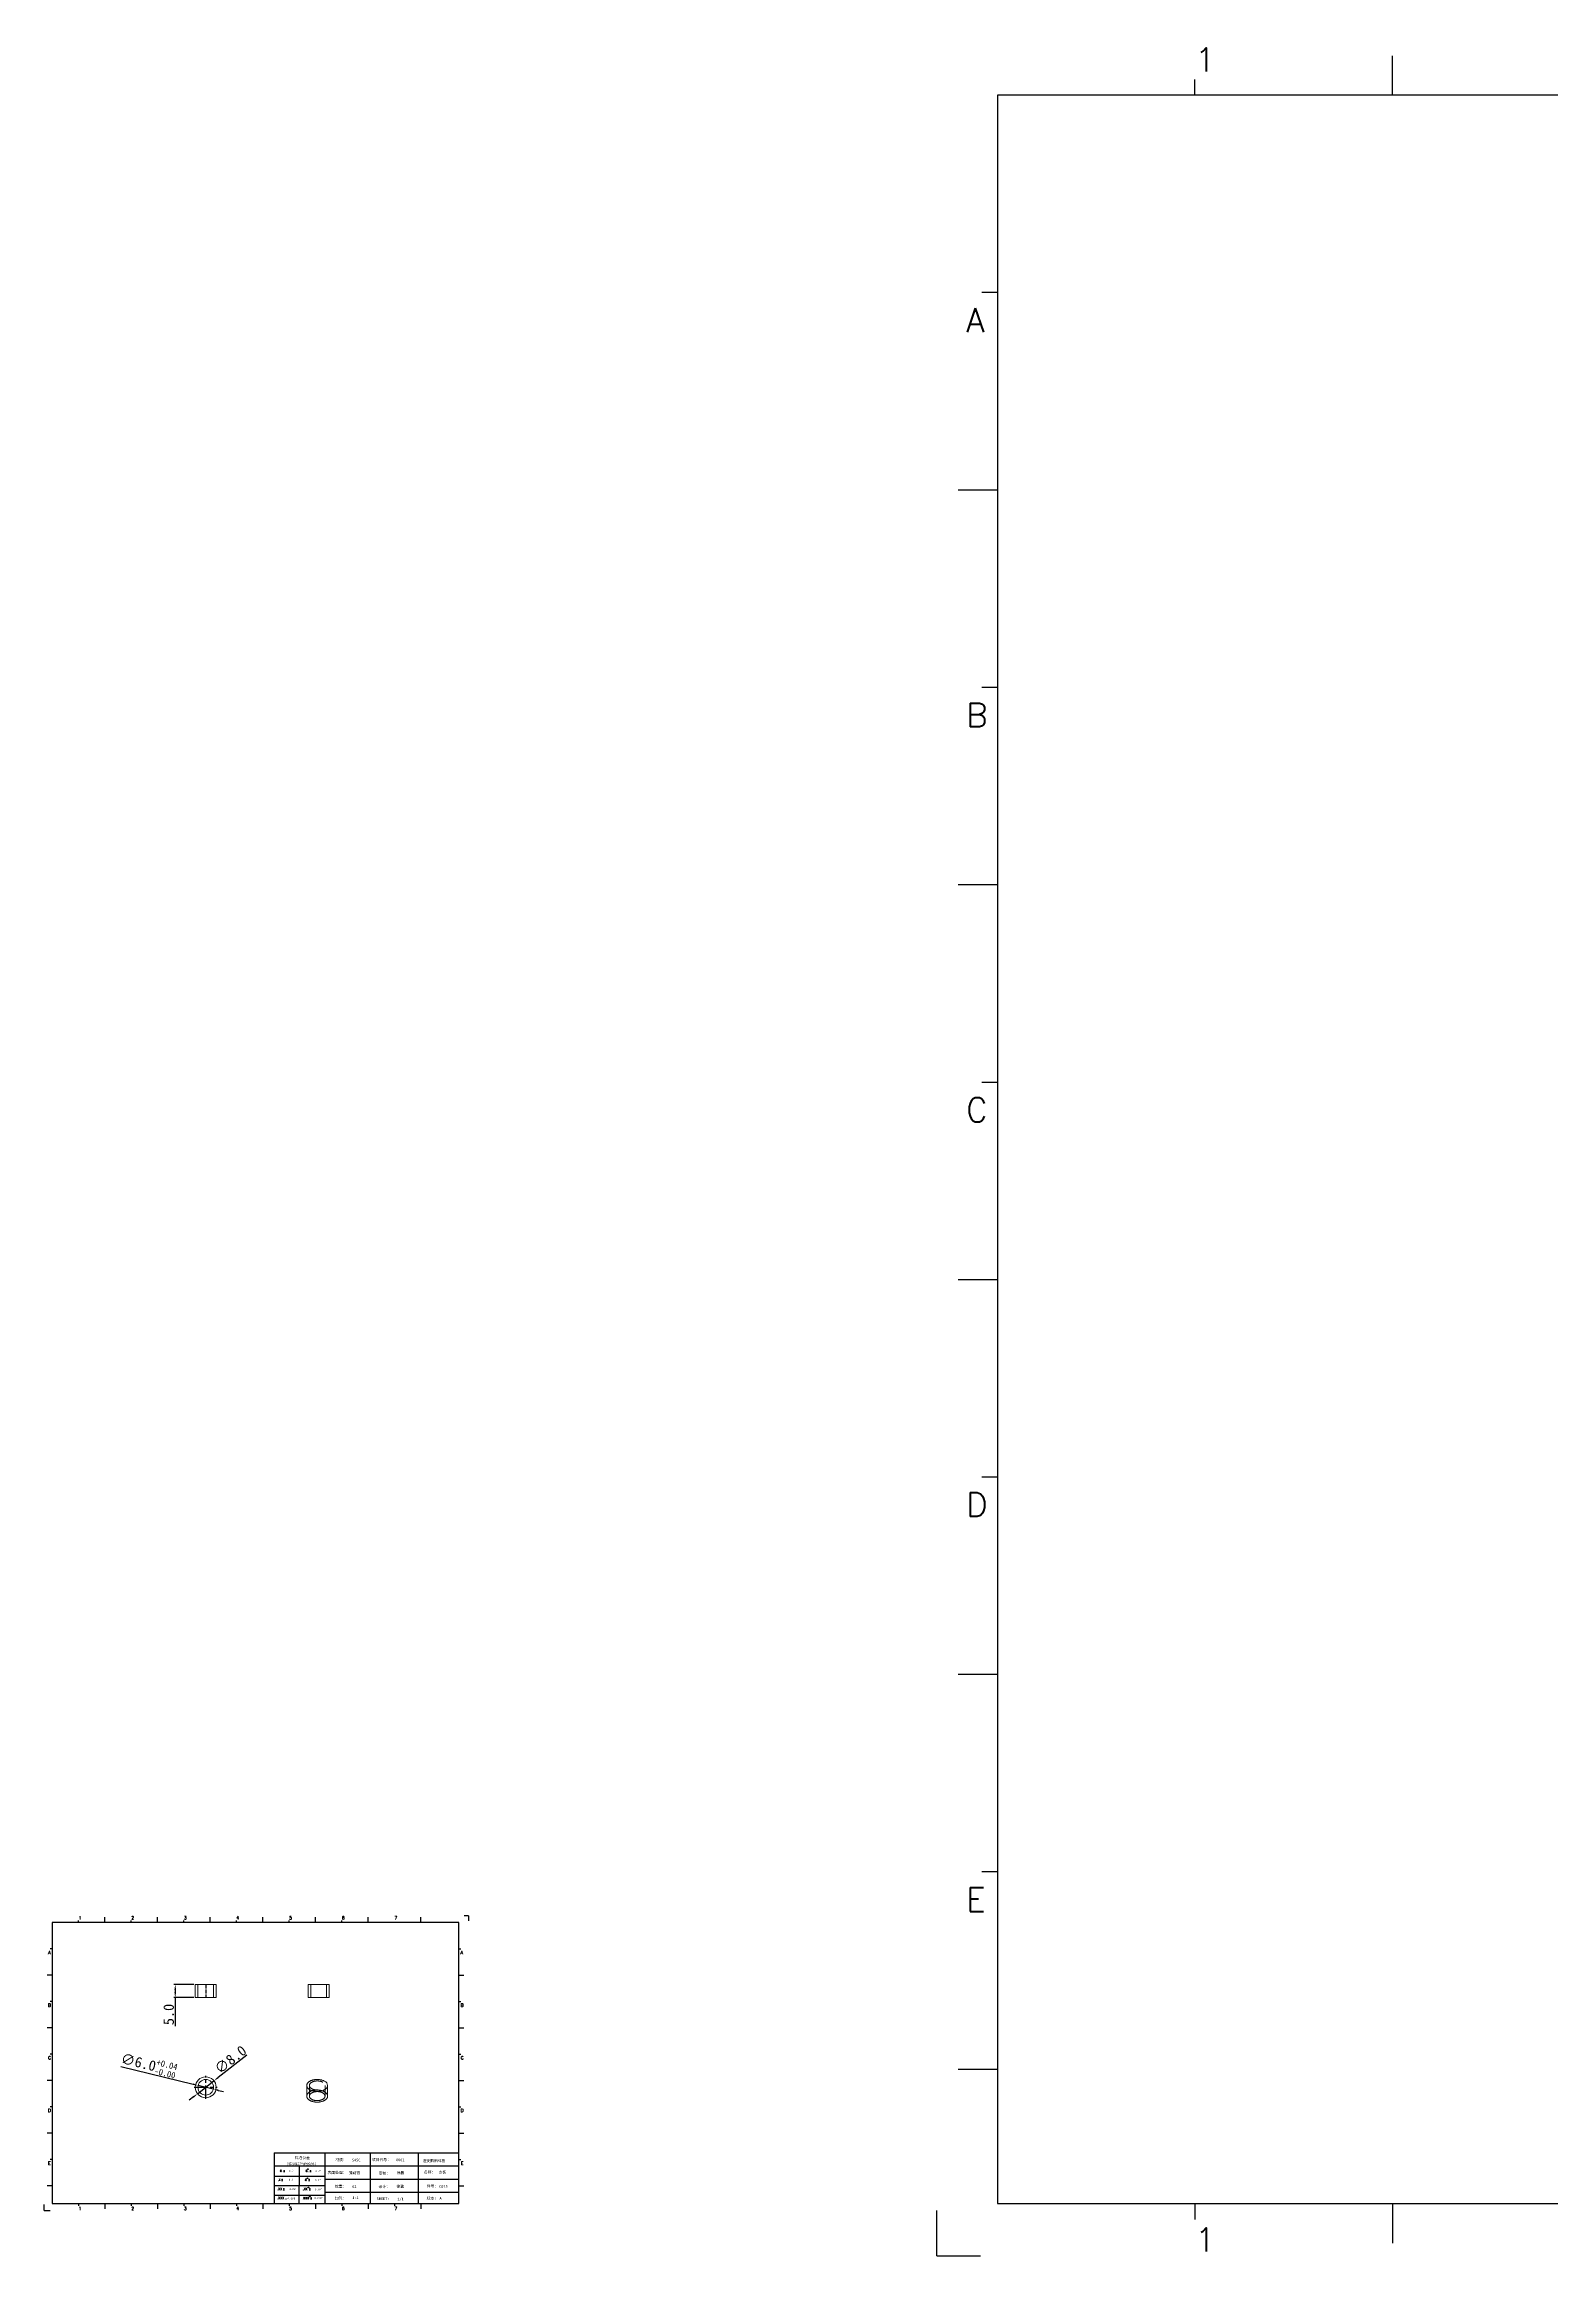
# Model space of a CAD drawing. Extents: x 83 to 30050, y -7164 to 695.
# Drawn here: x 10242 to 10820, y -1698 to -851 of the extents above; entities that cross this region are included whole.
import ezdxf
from ezdxf.enums import TextEntityAlignment as Align

# ---------------------------------------------------------------- set-up
doc = ezdxf.new("R2010")
doc.units = 0
doc.header["$LTSCALE"] = 8
doc.header["$MEASUREMENT"] = 0
doc.header["$PDSIZE"] = 5
doc.linetypes.add('CENTER', pattern=[2, 1.25, -0.25, 0.25, -0.25])
doc.linetypes.add('HIDDEN', pattern=[1.905, 1.27, -0.635])
doc.layers.get('0').update_dxf_attribs({"linetype": 'CONTINUOUS'})
doc.layers.get('Defpoints').update_dxf_attribs({"linetype": 'CONTINUOUS'})
doc.layers.add('41', color=3, linetype='CONTINUOUS')
doc.layers.add('dim', color=82, linetype='CONTINUOUS', lineweight=9)
doc.styles.add('SIMPLEX', font='SIMPLEX')
doc.styles.get("Standard").update_dxf_attribs({"font": '', "height": 4})
doc.styles.get('Standard').set_extended_font_data('SimSun')
doc.dimstyles.new('ISO-25', dxfattribs={"dimtxt": 6, "dimasz": 2.5, "dimexe": 1.25, "dimexo": 0.625, "dimtad": 1, "dimdec": 1, "dimzin": 1, "dimdsep": 46, "dimtxsty": 'Standard', "dimcen": 2.5, "dimadec": 0, "dimazin": 0, "dimtm": 1e-09, "dimtfac": 1, "dimtdec": 1, "dimtmove": 0, "dimatfit": 3, "dimfxl": 1, "dimtolj": 1, "dimtzin": 0, "dimarcsym": 0})

# ---------------------------------------------------------------- blocks, each defined once
blk = doc.blocks.new('A$C0BB32EA6')
at = {"layer": '41', "linetype": 'Continuous'}
for p, q in [((630.37, 437.94), (623.79, 437.94)), ((630.37, 437.94), (630.37, 430.59)), ((0, 0), (0, 8.98)), ((0, 0), (8.64, 0))]:
    blk.add_line(p, q, dxfattribs=at)
at = {"layer": '41'}
for p, q in [((90.21, 427.84), (90.21, 435.66)), ((168.4, 427.84), (168.4, 435.66)), ((168.4, 427.84), (168.4, 435.66)), ((168.4, 427.84), (168.4, 435.66)), ((246.58, 427.84), (246.58, 435.66)), ((246.58, 427.84), (246.58, 435.66)), ((324.77, 427.84), (324.77, 435.66)), ((402.96, 427.84), (402.96, 435.66)), ((481.15, 427.84), (481.15, 435.66)), ((559.34, 427.84), (559.34, 435.66)), ((51.11, 427.84), (51.11, 430.97)), ((129.3, 427.84), (129.3, 430.97)), ((129.3, 427.84), (129.3, 430.97)), ((129.3, 427.84), (129.3, 430.97)), ((207.49, 427.84), (207.49, 430.97)), ((207.49, 427.84), (207.49, 430.97)), ((285.68, 427.84), (285.68, 430.97)), ((363.87, 427.84), (363.87, 430.97)), ((442.06, 427.84), (442.06, 430.97)), ((615.63, 427.84), (12.02, 427.84)), ((12.02, 427.84), (12.02, 10.32)), ((615.63, 10.32), (615.63, 427.84)), ((12.02, 388.75), (8.89, 388.75)), ((615.63, 388.75), (618.76, 388.75)), ((12.02, 349.66), (4.2, 349.66)), ((615.63, 349.66), (623.45, 349.66)), ((12.02, 310.56), (8.89, 310.56)), ((615.63, 310.56), (618.76, 310.56)), ((12.02, 271.47), (4.2, 271.47)), ((615.63, 271.47), (623.45, 271.47)), ((12.02, 232.37), (8.89, 232.37)), ((615.63, 232.37), (618.76, 232.37)), ((12.02, 193.28), (4.2, 193.28)), ((615.63, 193.28), (623.45, 193.28)), ((12.02, 154.18), (8.89, 154.18)), ((615.63, 154.18), (618.76, 154.18)), ((12.02, 115.09), (4.2, 115.09)), ((615.63, 115.09), (623.45, 115.09)), ((341.34, 85.85), (615.63, 85.85)), ((341.34, 85.85), (341.34, 10.32)), ((416.87, 85.85), (416.87, 10.32)), ((484.16, 85.85), (484.16, 10.32)), ((555.4, 85.7), (555.4, 10.17)), ((12.02, 76), (8.89, 76)), ((615.63, 76), (618.76, 76)), ((615.63, 66.14), (341.34, 66.14)), ((378.86, 10.02), (379.1, 65.84)), ((341.34, 51.12), (416.87, 51.12)), ((615.63, 46.17), (416.87, 46.17)), ((12.02, 36.9), (4.2, 36.9)), ((341.34, 37.5), (401.12, 37.5)), ((341.34, 37.5), (416.87, 37.5)), ((615.63, 36.9), (623.45, 36.9)), ((615.63, 26.74), (416.87, 26.74)), ((341.34, 23.05), (401.87, 23.05)), ((341.34, 23.05), (401.87, 23.05)), ((341.34, 23.05), (401.87, 23.05)), ((341.34, 23.05), (401.87, 23.05)), ((341.34, 23.05), (401.87, 23.05)), ((341.34, 23.05), (416.87, 23.05)), ((12.02, 10.32), (615.63, 10.32)), ((51.11, 10.32), (51.11, 7.19)), ((90.21, 10.32), (90.21, 2.5)), ((129.3, 10.32), (129.3, 7.19)), ((168.4, 10.32), (168.4, 2.5)), ((207.49, 10.32), (207.49, 7.19)), ((246.58, 10.32), (246.58, 2.5)), ((285.68, 10.32), (285.68, 7.19)), ((324.77, 10.32), (324.77, 2.5)), ((326.34, 10.32), (401.87, 10.32)), ((363.87, 10.32), (363.87, 7.19)), ((402.96, 10.32), (402.96, 2.5)), ((442.06, 10.32), (442.06, 7.19)), ((481.15, 10.32), (481.15, 2.5)), ((520.24, 10.32), (520.24, 7.19)), ((559.34, 10.32), (559.34, 2.5))]:
    blk.add_line(p, q, dxfattribs=at)
for centre in [(391.73, 61.61), (391.07, 48.04), (392.49, 34.54), (394.6, 20.83)]:
    blk.add_circle(centre, 0.516, dxfattribs=at)
at = {"layer": '41', "style": 'SIMPLEX'}
for s, height, p in [('1', 4.69, (51.11, 432.54)), ('2', 4.69, (129.3, 432.54)), ('3', 4.69, (207.49, 432.54)), ('4', 4.69, (285.68, 432.54)), ('5', 4.69, (363.87, 432.54)), ('6', 4.69, (442.06, 432.54)), ('7', 4.69, (520.24, 432.54)), ('A', 4.75, (5.76, 380.93)), ('A', 4.75, (618.27, 380.93)), ('B', 4.75, (5.76, 302.74)), ('B', 4.75, (618.72, 302.74)), ('C', 4.75, (5.76, 224.55)), ('C', 4.75, (618.72, 224.55)), ('D', 4.75, (5.76, 146.37)), ('D', 4.75, (618.72, 146.37)), ('E', 4.75, (5.76, 68.18)), ('E', 4.75, (618.95, 68.18)), ('X.', 3.284, (349.84, 57.49)), ('%%p', 3.284, (355.04, 57.36)), ('X.', 3.284, (388.21, 57.49)), ('%%p', 3.284, (394.07, 57.36)), ('.X', 3.284, (346.89, 44.16)), ('%%p', 3.284, (352.09, 44.33)), ('.X', 3.284, (385.9, 44.16)), ('%%p', 3.284, (391.76, 44.33)), ('.XX', 3.284, (346.2, 30.42)), ('%%p', 3.284, (354.44, 30.46)), ('.XX', 3.284, (384.11, 30.42)), ('%%p', 3.284, (393.01, 30.46)), ('.XXX', 3.284, (383.48, 16.83)), ('%%p', 3.284, (395.11, 16.95)), ('1', 4.69, (51.11, 0.87)), ('2', 4.69, (129.3, 0.87)), ('3', 4.69, (207.49, 0.87)), ('4', 4.69, (285.68, 0.87)), ('5', 4.69, (363.87, 0.87)), ('6', 4.69, (442.06, 0.87)), ('7', 4.69, (520.24, 0.87))]:
    blk.add_text(s, height=height, dxfattribs=at).set_placement(p)
at = {"layer": '41', "linetype": 'Continuous'}
for s, p in [('标准公差', (372.08, 76.36)), ('材质：', (432.42, 73.5)), ('项目代号：', (486.99, 73.71)), ('淮安鹏雨科技', (562.04, 71.96)), ('（特别标注的除外）', (356.94, 66.94)), ('表面处理：', (420.83, 54.55)), ('审核：', (496.9, 53.5)), ('名称：', (563.9, 55.18)), ('数量：', (431.79, 33.91)), ('设计：', (496.69, 33.7)), ('件号：', (568.32, 34.55)), ('比例:', (431.16, 16.65)), ('SHEET:', (493.95, 15.75)), ('1/1', (524.5, 15.18)), ('版本:', (568.11, 16.23))]:
    blk.add_text(s, height=4, dxfattribs=at).set_placement(p)
at = {"layer": '41'}
for s, p in [('0.2', (363.82, 57.75)), ('0.2%%D', (402.12, 57.11)), ('0.1', (363.14, 44.41)), ('0.1%%D', (402.07, 43.76)), ('0.02', (364.07, 30.58)), ('0.02%%D', (401.9, 29.93)), ('0.005%%D', (401.27, 17.16))]:
    blk.add_text(s, height=2.929, dxfattribs=at).set_placement(p)
at = {"layer": '41', "style": 'SIMPLEX'}
blk.add_text('.XXX', height=3.284, dxfattribs=at).set_placement((351.31, 18.87), align=Align.MIDDLE_CENTER)
at = {"layer": '41'}
blk.add_text('%%P0.005', height=2.929, dxfattribs=at).set_placement((364.87, 17.89), align=Align.MIDDLE_CENTER)
at = {"layer": '41', "linetype": 'Continuous'}
for tag, p in [('材质', (457.07, 73.08)), ('代号', (522.6, 73.29)), ('表面处理', (452.44, 54.13)), ('审核', (523.65, 54.34)), ('名称', (585.81, 54.97)), ('数量', (457.5, 33.7)), ('设计', (523.23, 34.13)), ('件号', (586.65, 33.91)), ('比例', (457.5, 17.28)), ('版本', (587.08, 16.23))]:
    blk.add_attdef(tag, p, '', height=4, dxfattribs=at)
blk = doc.blocks.new('*D433')
at = {"layer": 'Defpoints', "color": 0}
for p in [(10292.44, -1599.03), (10300.12, -1594.03), (10300.12, -1599.03)]:
    blk.add_point(p, dxfattribs=at)
at = {"layer": 'dim', "color": 0, "lineweight": -2}
for p, q in [((10299.62, -1594.03), (10291.94, -1594.03)), ((10299.62, -1599.03), (10291.94, -1599.03)), ((10292.44, -1596.03), (10292.44, -1597.03)), ((10292.44, -1599.03), (10292.44, -1609.94))]:
    blk.add_line(p, q, dxfattribs=at)
at = {"layer": 'dim', "color": 0}
for points in [[(10292.11, -1596.03), (10292.78, -1596.03), (10292.44, -1594.03)], [(10292.11, -1597.03), (10292.78, -1597.03), (10292.44, -1599.03)]]:
    blk.add_solid(points, dxfattribs=at)
at = {"layer": 'dim', "color": 0, "insert": (10289.94, -1605.48), "char_height": 4, "attachment_point": 5, "rotation": 90}
blk.add_mtext('\\A1;5.0', dxfattribs=at)
blk = doc.blocks.new('*D434')
at = {"layer": 'Defpoints', "color": 0}
for p in [(10307.27, -1630.91), (10300.97, -1635.84)]:
    blk.add_point(p, dxfattribs=at)
at = {"layer": 'dim', "color": 0, "lineweight": -2}
for p, q in [((10319.9, -1621.03), (10308.84, -1629.68)), ((10300.97, -1635.84), (10307.27, -1630.91)), ((10299.39, -1637.08), (10297.82, -1638.31))]:
    blk.add_line(p, q, dxfattribs=at)
at = {"layer": 'dim', "color": 0}
for points in [[(10308.64, -1629.42), (10309.05, -1629.94), (10307.27, -1630.91)], [(10299.19, -1636.81), (10299.6, -1637.34), (10300.97, -1635.84)]]:
    blk.add_solid(points, dxfattribs=at)
at = {"layer": 'dim', "color": 0, "insert": (10313.62, -1622.77), "char_height": 4, "attachment_point": 5, "rotation": 38.03907}
blk.add_mtext('\\A1;∅8.0', dxfattribs=at)
blk = doc.blocks.new('*D435')
at = {"layer": 'Defpoints', "color": 0}
for p in [(10301.2, -1632.67), (10307.03, -1634.09)]:
    blk.add_point(p, dxfattribs=at)
at = {"layer": 'dim', "color": 0, "lineweight": -2}
for p, q in [((10271.55, -1625.42), (10299.26, -1632.19)), ((10307.03, -1634.09), (10301.2, -1632.67)), ((10308.98, -1634.56), (10310.92, -1635.04))]:
    blk.add_line(p, q, dxfattribs=at)
at = {"layer": 'dim', "color": 0}
for points in [[(10299.34, -1631.87), (10299.18, -1632.51), (10301.2, -1632.67)], [(10309.06, -1634.24), (10308.9, -1634.89), (10307.03, -1634.09)]]:
    blk.add_solid(points, dxfattribs=at)
at = {"layer": 'dim', "color": 0, "insert": (10282.32, -1624.72), "char_height": 4, "attachment_point": 5, "rotation": 346.26842}
blk.add_mtext('\\A1;∅6.0{\\H2.400000;\\S+0.04^ -0.00;}', dxfattribs=at)

msp = doc.modelspace()

# ---------------------------------------------------------------- linework, layer by layer
at = {"color": 7, "linetype": 'Continuous', "lineweight": 15}
for p, q in [((10300.119, -1594.028), (10300.119, -1599.028)), ((10308.119, -1594.028), (10300.119, -1594.028)), ((10308.119, -1599.028), (10300.119, -1599.028)), ((10308.119, -1599.028), (10308.119, -1594.028)), ((10343.376, -1594.028), (10343.376, -1599.028)), ((10347.376, -1594.028), (10343.376, -1594.028)), ((10347.376, -1599.028), (10343.376, -1599.028)), ((10351.376, -1594.028), (10347.376, -1594.028)), ((10351.376, -1599.028), (10347.376, -1599.028)), ((10351.376, -1599.028), (10351.376, -1594.028)), ((10342.843, -1632.679), (10342.843, -1636.762)), ((10350.843, -1636.762), (10350.843, -1632.679))]:
    msp.add_line(p, q, dxfattribs=at)
at = {"color": 7, "linetype": 'HIDDEN', "lineweight": 0}
for p, q in [((10301.119, -1594.028), (10301.119, -1599.028)), ((10307.119, -1599.028), (10307.119, -1594.028)), ((10344.376, -1594.028), (10344.376, -1599.028)), ((10350.376, -1599.028), (10350.376, -1594.028)), ((10343.843, -1632.679), (10343.843, -1636.762)), ((10349.843, -1636.762), (10349.843, -1632.679))]:
    msp.add_line(p, q, dxfattribs=at)
at = {"color": 1, "linetype": 'CENTER', "ltscale": 0.127}
msp.add_line((10304.119, -1594.028), (10304.119, -1599.028), dxfattribs=at)
at = {"color": 1, "linetype": 'CENTER', "ltscale": 0.508}
for p, q in [((10299.719, -1633.378), (10308.519, -1633.378)), ((10304.119, -1637.778), (10304.119, -1628.978))]:
    msp.add_line(p, q, dxfattribs=at)
at = {"color": 7, "linetype": 'Continuous', "lineweight": 15, "flags": 128}
for points in [[(10349.671, -1631.046), (10349.537, -1630.972), (10349.398, -1630.902), (10349.253, -1630.836), (10349.103, -1630.774), (10348.948, -1630.716), (10348.789, -1630.662), (10348.626, -1630.612), (10348.458, -1630.566), (10348.288, -1630.526), (10348.114, -1630.489), (10347.937, -1630.458), (10347.758, -1630.431), (10347.578, -1630.409), (10347.395, -1630.392), (10347.212, -1630.38), (10347.027, -1630.372), (10346.843, -1630.37), (10346.658, -1630.372), (10346.474, -1630.38), (10346.29, -1630.392), (10346.108, -1630.409), (10345.927, -1630.431), (10345.748, -1630.458), (10345.571, -1630.489), (10345.398, -1630.526), (10345.227, -1630.566), (10345.06, -1630.612), (10344.896, -1630.662), (10344.737, -1630.716), (10344.582, -1630.774), (10344.432, -1630.836), (10344.287, -1630.902), (10344.148, -1630.972), (10344.014, -1631.046), (10343.887, -1631.123), (10343.765, -1631.204), (10343.651, -1631.287), (10343.543, -1631.374), (10343.442, -1631.463), (10343.348, -1631.555), (10343.262, -1631.65), (10343.183, -1631.746), (10343.113, -1631.845), (10343.05, -1631.945), (10342.995, -1632.047), (10342.949, -1632.15), (10342.911, -1632.255), (10342.881, -1632.36), (10342.86, -1632.466), (10342.847, -1632.572), (10342.843, -1632.679)], [(10349.671, -1635.129), (10349.537, -1635.055), (10349.398, -1634.985), (10349.253, -1634.919), (10349.103, -1634.857), (10348.948, -1634.798), (10348.789, -1634.744), (10348.626, -1634.694), (10348.458, -1634.649), (10348.288, -1634.608), (10348.114, -1634.572), (10347.937, -1634.541), (10347.758, -1634.514), (10347.578, -1634.492), (10347.395, -1634.475), (10347.212, -1634.462), (10347.027, -1634.455), (10346.843, -1634.452), (10346.658, -1634.455), (10346.474, -1634.462), (10346.29, -1634.475), (10346.108, -1634.492), (10345.927, -1634.514), (10345.748, -1634.541), (10345.571, -1634.572), (10345.398, -1634.608), (10345.227, -1634.649), (10345.06, -1634.694), (10344.896, -1634.744), (10344.737, -1634.798), (10344.582, -1634.857), (10344.432, -1634.919), (10344.287, -1634.985), (10344.148, -1635.055), (10344.014, -1635.129), (10343.887, -1635.206), (10343.765, -1635.286), (10343.651, -1635.37), (10343.543, -1635.457), (10343.442, -1635.546), (10343.348, -1635.638), (10343.262, -1635.732), (10343.183, -1635.829), (10343.113, -1635.927), (10343.05, -1636.028), (10342.995, -1636.13), (10342.949, -1636.233), (10342.911, -1636.337), (10342.881, -1636.443), (10342.86, -1636.548), (10342.847, -1636.655), (10342.843, -1636.762), (10342.847, -1636.868), (10342.86, -1636.975), (10342.881, -1637.081), (10342.911, -1637.186), (10342.949, -1637.29), (10342.995, -1637.393), (10343.05, -1637.495), (10343.113, -1637.596), (10343.183, -1637.694), (10343.262, -1637.791), (10343.348, -1637.885), (10343.442, -1637.977), (10343.543, -1638.067), (10343.651, -1638.153), (10343.765, -1638.237), (10343.887, -1638.317), (10344.014, -1638.394), (10344.148, -1638.468), (10344.287, -1638.538), (10344.432, -1638.604), (10344.582, -1638.667), (10344.737, -1638.725), (10344.896, -1638.779), (10345.06, -1638.829), (10345.227, -1638.874), (10345.398, -1638.915), (10345.571, -1638.951), (10345.748, -1638.983), (10345.927, -1639.009), (10346.108, -1639.031), (10346.29, -1639.049), (10346.474, -1639.061), (10346.658, -1639.068), (10346.843, -1639.071), (10347.027, -1639.068), (10347.212, -1639.061), (10347.395, -1639.049), (10347.578, -1639.031), (10347.758, -1639.009), (10347.937, -1638.983), (10348.114, -1638.951), (10348.288, -1638.915), (10348.458, -1638.874), (10348.626, -1638.829), (10348.789, -1638.779), (10348.948, -1638.725), (10349.103, -1638.667), (10349.253, -1638.604), (10349.398, -1638.538), (10349.537, -1638.468), (10349.671, -1638.394), (10349.799, -1638.317), (10349.92, -1638.237), (10350.035, -1638.153), (10350.143, -1638.067), (10350.244, -1637.977), (10350.337, -1637.885), (10350.423, -1637.791), (10350.502, -1637.694), (10350.573, -1637.596), (10350.635, -1637.495), (10350.69, -1637.393), (10350.736, -1637.29), (10350.775, -1637.186), (10350.804, -1637.081), (10350.826, -1636.975), (10350.838, -1636.868), (10350.843, -1636.762), (10350.838, -1636.655), (10350.826, -1636.548), (10350.804, -1636.443), (10350.775, -1636.337), (10350.736, -1636.233), (10350.69, -1636.13), (10350.635, -1636.028), (10350.573, -1635.927), (10350.502, -1635.829), (10350.423, -1635.732), (10350.337, -1635.638), (10350.244, -1635.546), (10350.143, -1635.457), (10350.035, -1635.37), (10349.92, -1635.286), (10349.799, -1635.206), (10349.671, -1635.129)], [(10348.964, -1635.537), (10348.848, -1635.473), (10348.726, -1635.414), (10348.6, -1635.358), (10348.468, -1635.306), (10348.331, -1635.258), (10348.19, -1635.214), (10348.046, -1635.175), (10347.898, -1635.14), (10347.747, -1635.11), (10347.593, -1635.085), (10347.438, -1635.064), (10347.28, -1635.048), (10347.122, -1635.037), (10346.962, -1635.031), (10346.803, -1635.03), (10346.643, -1635.034), (10346.484, -1635.042), (10346.326, -1635.056), (10346.17, -1635.074), (10346.015, -1635.097), (10345.863, -1635.125), (10345.713, -1635.157), (10345.567, -1635.194), (10345.424, -1635.236), (10345.285, -1635.281), (10345.151, -1635.331), (10345.022, -1635.385), (10344.897, -1635.443), (10344.779, -1635.505), (10344.666, -1635.57), (10344.559, -1635.639), (10344.459, -1635.71), (10344.365, -1635.785), (10344.278, -1635.863), (10344.199, -1635.943), (10344.127, -1636.025), (10344.063, -1636.109), (10344.007, -1636.196), (10343.959, -1636.284), (10343.919, -1636.373), (10343.887, -1636.463), (10343.864, -1636.555), (10343.849, -1636.646), (10343.843, -1636.738), (10343.845, -1636.831), (10343.856, -1636.923), (10343.875, -1637.014), (10343.902, -1637.105), (10343.938, -1637.195), (10343.982, -1637.284), (10344.034, -1637.371), (10344.094, -1637.456), (10344.162, -1637.54), (10344.238, -1637.621), (10344.321, -1637.7), (10344.411, -1637.776), (10344.508, -1637.849), (10344.611, -1637.919), (10344.721, -1637.986), (10344.837, -1638.05), (10344.959, -1638.109), (10345.086, -1638.165), (10345.218, -1638.217), (10345.354, -1638.265), (10345.495, -1638.309), (10345.639, -1638.348), (10345.787, -1638.383), (10345.938, -1638.413), (10346.092, -1638.438), (10346.248, -1638.459), (10346.405, -1638.475), (10346.563, -1638.486), (10346.723, -1638.492), (10346.883, -1638.493), (10347.042, -1638.49), (10347.201, -1638.481), (10347.359, -1638.468), (10347.516, -1638.449), (10347.67, -1638.426), (10347.823, -1638.398), (10347.972, -1638.366), (10348.119, -1638.329), (10348.261, -1638.288), (10348.4, -1638.242), (10348.534, -1638.192), (10348.664, -1638.138), (10348.788, -1638.08), (10348.907, -1638.018), (10349.02, -1637.953), (10349.126, -1637.885), (10349.227, -1637.813), (10349.32, -1637.738), (10349.407, -1637.661), (10349.486, -1637.58), (10349.558, -1637.498), (10349.622, -1637.414), (10349.678, -1637.327), (10349.726, -1637.239), (10349.766, -1637.15), (10349.798, -1637.06), (10349.821, -1636.969), (10349.836, -1636.877), (10349.842, -1636.785), (10349.84, -1636.692), (10349.83, -1636.6), (10349.811, -1636.509), (10349.783, -1636.418), (10349.747, -1636.328), (10349.703, -1636.24), (10349.651, -1636.152), (10349.591, -1636.067), (10349.523, -1635.984), (10349.447, -1635.902), (10349.364, -1635.823), (10349.274, -1635.747), (10349.177, -1635.674), (10349.074, -1635.604), (10348.964, -1635.537)]]:
    msp.add_lwpolyline(points, dxfattribs=at)
at = {"color": 7, "linetype": 'HIDDEN', "lineweight": 0, "flags": 128}
for points in [[(10342.843, -1632.679), (10342.847, -1632.785), (10342.86, -1632.892), (10342.881, -1632.998), (10342.911, -1633.103), (10342.949, -1633.208), (10342.995, -1633.311), (10343.05, -1633.413), (10343.113, -1633.513), (10343.183, -1633.612), (10343.262, -1633.708), (10343.348, -1633.802), (10343.442, -1633.894), (10343.543, -1633.984), (10343.651, -1634.07), (10343.765, -1634.154), (10343.887, -1634.235), (10344.014, -1634.312), (10344.148, -1634.385), (10344.287, -1634.455), (10344.432, -1634.522), (10344.582, -1634.584), (10344.737, -1634.642), (10344.896, -1634.696), (10345.06, -1634.746), (10345.227, -1634.791), (10345.398, -1634.832), (10345.571, -1634.868), (10345.748, -1634.9), (10345.927, -1634.927), (10346.108, -1634.949), (10346.29, -1634.966), (10346.474, -1634.978), (10346.658, -1634.986), (10346.843, -1634.988), (10347.027, -1634.986), (10347.212, -1634.978), (10347.395, -1634.966), (10347.578, -1634.949), (10347.758, -1634.927), (10347.937, -1634.9), (10348.114, -1634.868), (10348.288, -1634.832), (10348.458, -1634.791), (10348.626, -1634.746), (10348.789, -1634.696), (10348.948, -1634.642), (10349.103, -1634.584), (10349.253, -1634.522), (10349.398, -1634.455), (10349.537, -1634.385), (10349.671, -1634.312), (10349.799, -1634.235), (10349.92, -1634.154), (10350.035, -1634.07), (10350.143, -1633.984), (10350.244, -1633.894), (10350.337, -1633.802), (10350.423, -1633.708), (10350.502, -1633.612), (10350.573, -1633.513), (10350.635, -1633.413), (10350.69, -1633.311), (10350.736, -1633.208), (10350.775, -1633.103), (10350.804, -1632.998), (10350.826, -1632.892), (10350.838, -1632.785), (10350.843, -1632.679)], [(10348.964, -1631.454), (10348.848, -1631.391), (10348.726, -1631.331), (10348.6, -1631.275), (10348.468, -1631.223), (10348.331, -1631.175), (10348.19, -1631.132), (10348.046, -1631.092), (10347.898, -1631.058), (10347.747, -1631.028), (10347.593, -1631.002), (10347.438, -1630.981), (10347.28, -1630.966), (10347.122, -1630.954), (10346.962, -1630.948), (10346.803, -1630.947), (10346.643, -1630.951), (10346.484, -1630.959), (10346.326, -1630.973), (10346.17, -1630.991), (10346.015, -1631.014), (10345.863, -1631.042), (10345.713, -1631.074), (10345.567, -1631.111), (10345.424, -1631.153), (10345.285, -1631.199), (10345.151, -1631.249), (10345.022, -1631.303), (10344.897, -1631.36), (10344.779, -1631.422), (10344.666, -1631.487), (10344.559, -1631.556), (10344.459, -1631.628), (10344.365, -1631.702), (10344.278, -1631.78), (10344.199, -1631.86), (10344.127, -1631.942), (10344.063, -1632.027), (10344.007, -1632.113), (10343.959, -1632.201), (10343.919, -1632.29), (10343.887, -1632.381), (10343.864, -1632.472), (10343.849, -1632.564), (10343.843, -1632.656), (10343.845, -1632.748), (10343.856, -1632.84), (10343.875, -1632.932), (10343.902, -1633.022), (10343.938, -1633.112), (10343.982, -1633.201), (10344.034, -1633.288), (10344.094, -1633.373), (10344.162, -1633.457), (10344.238, -1633.538), (10344.321, -1633.617), (10344.411, -1633.693), (10344.508, -1633.766), (10344.611, -1633.837), (10344.721, -1633.903), (10344.837, -1633.967), (10344.959, -1634.027), (10345.086, -1634.083), (10345.218, -1634.135), (10345.354, -1634.183), (10345.495, -1634.226), (10345.639, -1634.265), (10345.787, -1634.3), (10345.938, -1634.33), (10346.092, -1634.356), (10346.248, -1634.376), (10346.405, -1634.392), (10346.563, -1634.403), (10346.723, -1634.409), (10346.883, -1634.411), (10347.042, -1634.407), (10347.201, -1634.398), (10347.359, -1634.385), (10347.516, -1634.367), (10347.67, -1634.343), (10347.823, -1634.316), (10347.972, -1634.283), (10348.119, -1634.246), (10348.261, -1634.205), (10348.4, -1634.159), (10348.534, -1634.109), (10348.664, -1634.055), (10348.788, -1633.997), (10348.907, -1633.936), (10349.02, -1633.87), (10349.126, -1633.802), (10349.227, -1633.73), (10349.32, -1633.655), (10349.407, -1633.578), (10349.486, -1633.498), (10349.558, -1633.415), (10349.622, -1633.331), (10349.678, -1633.245), (10349.726, -1633.157), (10349.766, -1633.067), (10349.798, -1632.977), (10349.821, -1632.886), (10349.836, -1632.794), (10349.842, -1632.702), (10349.84, -1632.61), (10349.83, -1632.518), (10349.811, -1632.426), (10349.783, -1632.335), (10349.747, -1632.245), (10349.703, -1632.157), (10349.651, -1632.07), (10349.591, -1631.984), (10349.523, -1631.901), (10349.447, -1631.82), (10349.364, -1631.741), (10349.274, -1631.665), (10349.177, -1631.591), (10349.074, -1631.521), (10348.964, -1631.454)]]:
    msp.add_lwpolyline(points, dxfattribs=at)
at = {"color": 7, "linetype": 'Continuous', "lineweight": 15}
for radius in [4, 3]:
    msp.add_circle((10304.119, -1633.378), radius, dxfattribs=at)
msp.add_arc((10348.833, -1632.884), 2.02, 5.836551, 65.48359, dxfattribs=at)

# ---------------------------------------------------------------- block references
at = {"layer": '41', "linetype": 'Continuous'}
for p, xscale, yscale, zscale, values in [((10584.313, -1697.934), 1.934917631999269, 1.934917631999951, 1.934917632, {'版本': 'A', '件号': 'C017', '名称': '支板', '设计': '徐鹏', '审核': '徐鹏', '代号': '0001', '比例': '1:1', '数量': '01', '表面处理': '镀硬铬', '材质': 'S45C'}), ((10242.236, -1680.632), 0.2579890176002664, 0.257989017600039, 0.2579890176, {'版本': 'A', '件号': 'C015', '名称': '支板', '设计': '徐鹏', '审核': '徐鹏', '代号': '0001', '比例': '1:1', '数量': '02', '表面处理': '镀硬铬', '材质': 'S45C'})]:
    msp.add_blockref('A$C0BB32EA6', p, dxfattribs=dict(at, xscale=xscale, yscale=yscale, zscale=zscale)).add_auto_attribs(values)

# ---------------------------------------------------------------- dimensions: what is measured, and where the dimension line sits
at = {"layer": 'dim'}
dim = msp.add_linear_dim(base=(10292.444, -1599.028), p1=(10300.119, -1594.028), p2=(10300.119, -1599.028), angle=90, dimstyle='ISO-25', override={"dimtxt": 2.5, "dimasz": 2, "dimexe": 0.49975, "dimexo": 0.49975, "dimgap": 0.49975}, dxfattribs=at)
dim.commit()
dim.dimension.update_dxf_attribs({"geometry": '*D433', "text_midpoint": (10289.944, -1605.484)})
dim = msp.add_diameter_dim_2p(p1=(10307.033, -1634.09), p2=(10301.205, -1632.666), dimstyle='ISO-25', override={"dimtxt": 2.5, "dimasz": 2, "dimexe": 0.49975, "dimexo": 0.49975, "dimgap": 0.49975, "dimtol": 1, "dimlim": 0, "dimtp": 0.04, "dimtm": 0, "dimtfac": 0.6, "dimtdec": 2, "dimtolj": 1}, dxfattribs=at)
dim.commit()
dim.dimension.update_dxf_attribs({"geometry": '*D435', "text_midpoint": (10281.555, -1627.864), "dimtype": 163})
dim = msp.add_diameter_dim_2p(p1=(10300.969, -1635.843), p2=(10307.27, -1630.913), dimstyle='ISO-25', override={"dimtxt": 2.5, "dimasz": 2, "dimexe": 0.49975, "dimexo": 0.49975, "dimgap": 0.49975}, dxfattribs=at)
dim.commit()
dim.dimension.update_dxf_attribs({"geometry": '*D434', "text_midpoint": (10313.621, -1622.77)})

doc.saveas('drawing.dxf')
